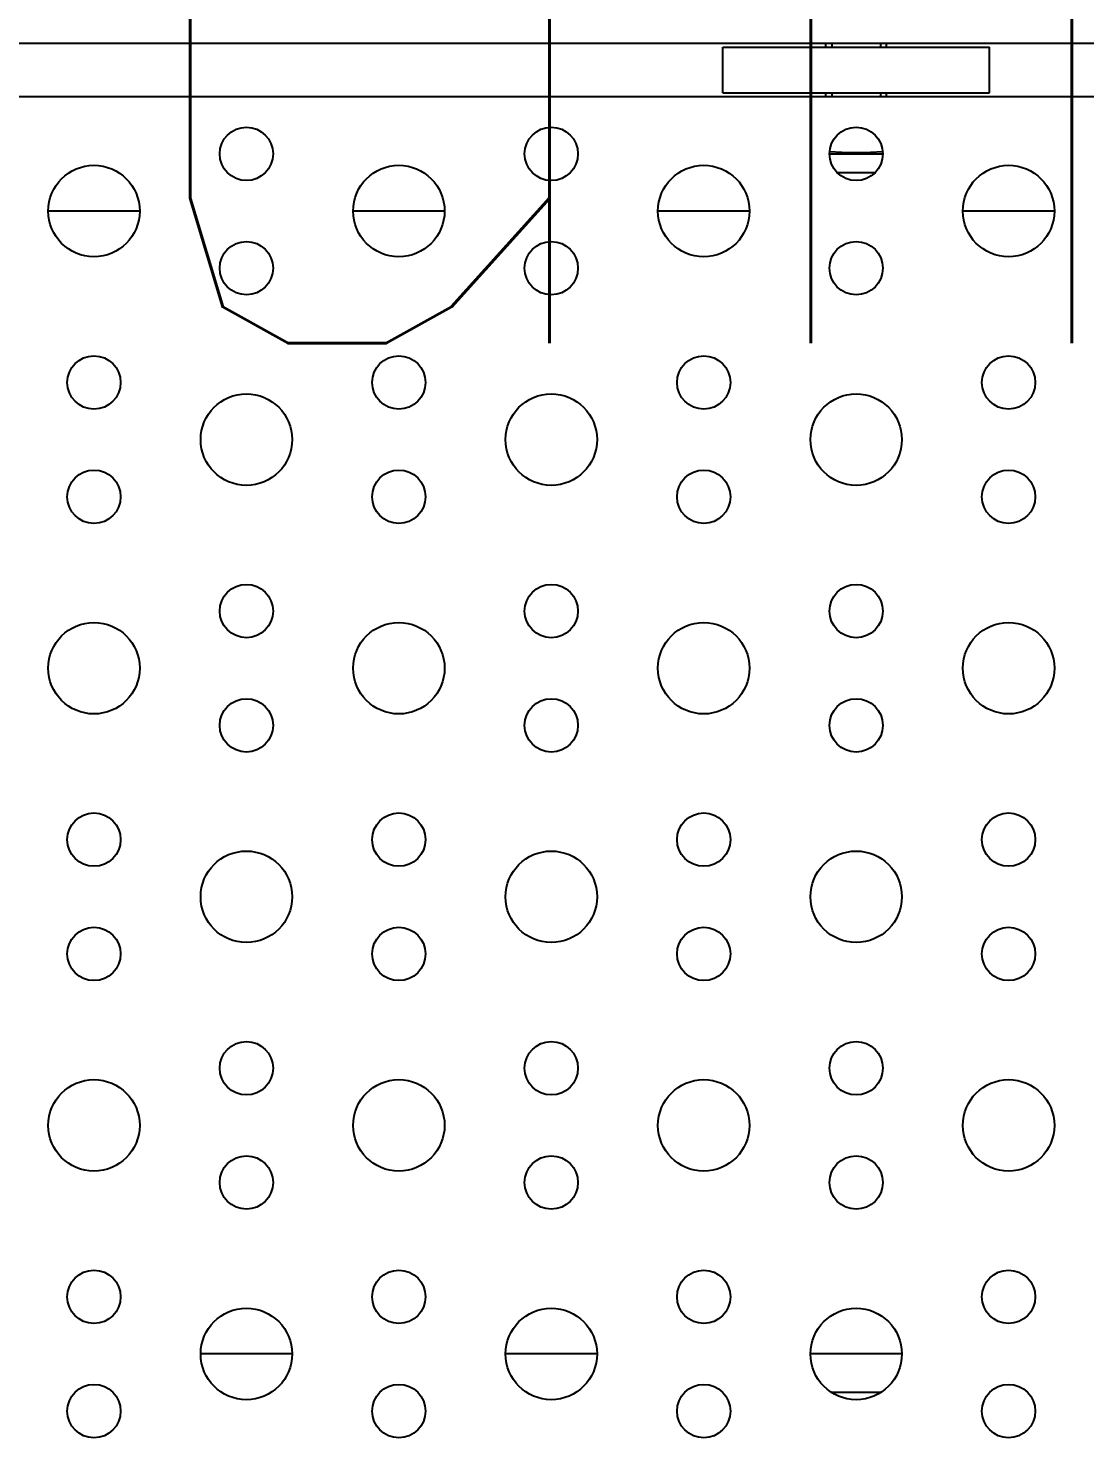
# Model space of a CAD drawing. Header units: millimetres. Extents: x 1084702 to 1166801, y 36632 to 124519.
# Drawn here: x 1098161.6 to 1098300.2, y 59082 to 59267 of the extents above; entities that cross this region are included whole.
import ezdxf

# ---------------------------------------------------------------- set-up
doc = ezdxf.new("R2010")
doc.units = ezdxf.units.MM
doc.header["$LTSCALE"] = 250
doc.linetypes.add('CENTER', pattern=[3, 2.5, -0.25, 0, -0.25])
doc.layers.get('0').update_dxf_attribs({"color": 255})
doc.styles.add('ROMANS', font='ROMANS.shx', dxfattribs={"height": 100})

# ---------------------------------------------------------------- blocks, each defined once
blk = doc.blocks.new('PK65002M m platform_top')
at = {"linetype": 'Continuous'}
for p, q in [((-10116.39, 2283.68), (-10123, 2283.68)), ((-10125.7, 2278.68), (-10113.7, 2278.68)), ((-10085.7, 2278.68), (-10073.7, 2278.68)), ((-10045.7, 2278.68), (-10033.7, 2278.68)), ((-10145.7, 2128.68), (-10133.7, 2128.68)), ((-10105.7, 2128.68), (-10093.7, 2128.68)), ((-10065.7, 2128.68), (-10053.7, 2128.68)), ((-10025.7, 2128.68), (-10013.7, 2128.68)), ((-10122.14, 2123.68), (-10117.25, 2123.68)), ((-10116.2, 2121.18), (-10123.2, 2121.18)), ((-10539.7, 2113.68), (-9979.89, 2113.68)), ((-10102.2, 2113.18), (-10137.2, 2113.18)), ((-10137.2, 2113.18), (-10137.2, 2107.18)), ((-10123.7, 2113.68), (-10123.7, 2113.18)), ((-10122.9, 2113.18), (-10122.9, 2113.68)), ((-10116.5, 2113.18), (-10116.5, 2113.68)), ((-10115.7, 2113.68), (-10115.7, 2113.18)), ((-10102.2, 2113.18), (-10102.2, 2107.18)), ((-10102.2, 2107.18), (-10137.2, 2107.18)), ((-10123.7, 2107.18), (-10123.7, 2106.68)), ((-10122.9, 2106.68), (-10122.9, 2107.18)), ((-10116.5, 2106.68), (-10116.5, 2107.18)), ((-10115.7, 2107.18), (-10115.7, 2106.68)), ((-10539.7, 2106.68), (-9979.89, 2106.68))]:
    blk.add_line(p, q, dxfattribs=at)
blk.add_lwpolyline([(-10123.18, 2120.91), (-10121.56, 2121.02), (-10119.69, 2121.06), (-10117.83, 2121.02), (-10116.21, 2120.91)], dxfattribs=at)
for centre, radius in [((-10139.7, 2286.18), 3.5), ((-10099.7, 2286.18), 3.5), ((-10059.7, 2286.18), 3.5), ((-10019.7, 2286.18), 3.5), ((-10119.7, 2278.68), 6), ((-10079.7, 2278.68), 6), ((-10039.7, 2278.68), 6), ((-10139.7, 2271.18), 3.5), ((-10099.7, 2271.18), 3.5), ((-10059.7, 2271.18), 3.5), ((-10019.7, 2271.18), 3.5), ((-10119.7, 2256.18), 3.5), ((-10079.7, 2256.18), 3.5), ((-10039.7, 2256.18), 3.5), ((-10139.7, 2248.68), 6), ((-10099.7, 2248.68), 6), ((-10059.7, 2248.68), 6), ((-10019.7, 2248.68), 6), ((-10119.7, 2241.18), 3.5), ((-10079.7, 2241.18), 3.5), ((-10039.7, 2241.18), 3.5), ((-10139.7, 2226.18), 3.5), ((-10099.7, 2226.18), 3.5), ((-10059.7, 2226.18), 3.5), ((-10019.7, 2226.18), 3.5), ((-10119.7, 2218.68), 6), ((-10079.7, 2218.68), 6), ((-10039.7, 2218.68), 6), ((-10139.7, 2211.18), 3.5), ((-10099.7, 2211.18), 3.5), ((-10059.7, 2211.18), 3.5), ((-10019.7, 2211.18), 3.5), ((-10119.7, 2196.18), 3.5), ((-10079.7, 2196.18), 3.5), ((-10039.7, 2196.18), 3.5), ((-10139.7, 2188.68), 6), ((-10099.7, 2188.68), 6), ((-10059.7, 2188.68), 6), ((-10019.7, 2188.68), 6), ((-10119.7, 2181.18), 3.5), ((-10079.7, 2181.18), 3.5), ((-10039.7, 2181.18), 3.5), ((-10139.7, 2166.18), 3.5), ((-10099.7, 2166.18), 3.5), ((-10059.7, 2166.18), 3.5), ((-10019.7, 2166.18), 3.5), ((-10119.7, 2158.68), 6), ((-10079.7, 2158.68), 6), ((-10039.7, 2158.68), 6), ((-10139.7, 2151.18), 3.5), ((-10099.7, 2151.18), 3.5), ((-10059.7, 2151.18), 3.5), ((-10019.7, 2151.18), 3.5), ((-10119.7, 2136.18), 3.5), ((-10079.7, 2136.18), 3.5), ((-10039.7, 2136.18), 3.5), ((-10139.7, 2128.68), 6), ((-10099.7, 2128.68), 6), ((-10059.7, 2128.68), 6), ((-10019.7, 2128.68), 6), ((-10119.7, 2121.18), 3.5), ((-10079.7, 2121.18), 3.5), ((-10039.7, 2121.18), 3.5)]:
    blk.add_circle(centre, radius, dxfattribs=at)
blk = doc.blocks.new('1-deck_B4_1')
at = {"linetype": 'CENTER', "rotation": 180}
blk.add_blockref('PK65002M m platform_top', (70387.47, 26963.11), dxfattribs=at)
at = {"insert": (80021.2, 25083.78), "char_height": 100, "width": 821.2522, "attachment_point": 1, "style": 'ROMANS'}
blk.add_mtext('Locker\\PHydraulic', dxfattribs=at)

msp = doc.modelspace()

# ---------------------------------------------------------------- block references
msp.add_blockref('1-deck_B4_1', (1017763.01, 34408.58))

doc.saveas('drawing.dxf')
